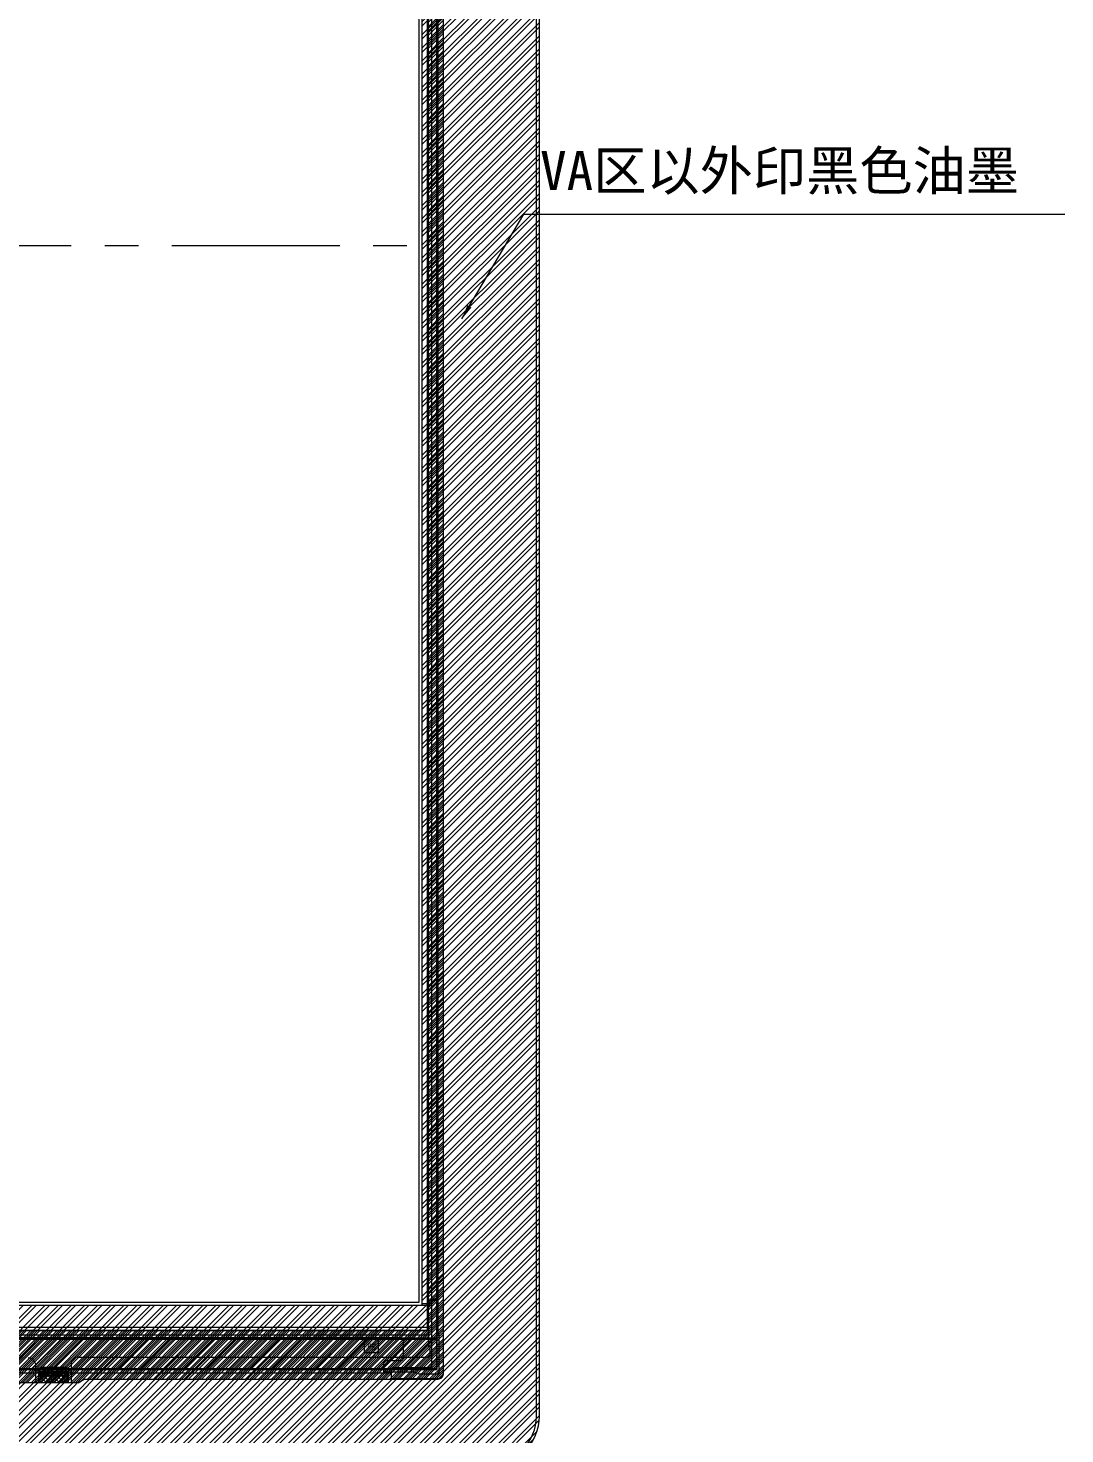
# Model space of a CAD drawing. Header units: millimetres. Extents: x 1065 to 1969, y -17351 to -16712.
# Drawn here: x 1433.5 to 1539.7, y -17109.2 to -16965.1 of the extents above; entities that cross this region are included whole.
import ezdxf
from ezdxf.enums import TextEntityAlignment as Align

# ---------------------------------------------------------------- set-up
doc = ezdxf.new("R2010")
doc.units = ezdxf.units.MM
doc.linetypes.add('CENTER', pattern=[50.8, 31.75, -6.35, 6.35, -6.35])
doc.layers.get('0').update_dxf_attribs({"lineweight": 20})
doc.layers.add('_', color=7, linetype='Continuous')
doc.layers.add('鐵框', color=152, linetype='Continuous')
for name, color, linetype, lineweight in [('aa.drawing', 8, 'Continuous', 100), ('bl', 7, 'Continuous', 25), ('chip_btm.drawing', 9, 'Continuous', 100), ('chip_top.drawing', 3, 'Continuous', 100), ('DIM', 3, 'Continuous', 20), ('FPC', 1, 'Continuous', 13), ('GE.drawing', 6, 'Continuous', 100), ('text.drawing', 1, 'Continuous', 100), ('下扩散', 201, 'Continuous', 13)]:
    doc.layers.add(name, color=color, linetype=linetype, lineweight=lineweight)
doc.styles.add('ROMANS', font='ROMANS.shx')
doc.styles.add('宋体', font='')
doc.styles.get('宋体').set_extended_font_data('SimSun')
doc.dimstyles.new('DIM', dxfattribs={"dimtxt": 2, "dimasz": 1.5, "dimexe": 0.5, "dimexo": 0.5, "dimgap": 0.5, "dimtad": 0, "dimzin": 9, "dimdsep": 46, "dimtxsty": 'ROMANS', "dimcen": 0, "dimclrd": 3, "dimclre": 3, "dimclrt": 2, "dimadec": 0, "dimazin": 0, "dimtp": 0.01, "dimtm": 0.01, "dimtfac": 0.8, "dimtmove": 0, "dimatfit": 3, "dimfxl": 1, "dimtolj": 1, "dimlwd": 18, "dimlwe": 18, "dimarcsym": 0})

# ---------------------------------------------------------------- blocks, each defined once
blk = doc.blocks.new('*u17')
at = {"color": 2, "lineweight": 5}
blk.add_lwpolyline([(-137.98, 90.18), (-0.98, 90.18), (-0.98, -130.22), (-137.98, -130.22)], close=True, dxfattribs=at)
at = {"color": 4, "lineweight": 5}
for points, const_width in [([(-6.7, -132.52), (-6.7, -130.22)], 1.2), ([(-13.27, -130.67), (-7.27, -130.67)], 0.9)]:
    blk.add_lwpolyline(points, dxfattribs=dict(at, const_width=const_width))
at = {"layer": 'aa.drawing', "color": 1, "linetype": 'CENTER', "lineweight": 5, "ltscale": 0.54144}
blk.add_line((-137.16, -19.03), (-1.8, -19.03), dxfattribs=at)
at = {"layer": 'aa.drawing', "color": 1, "linetype": 'Continuous', "lineweight": 5}
blk.add_lwpolyline([(-137.16, -127.32), (-1.8, -127.32), (-1.8, 89.26), (-137.16, 89.26)], close=True, dxfattribs=at)
at = {"layer": 'chip_btm.drawing', "color": 4, "linetype": 'Continuous', "lineweight": 5}
blk.add_lwpolyline([(-138.96, -134.12), (0, -134.12), (0, 91.06), (-138.96, 91.06)], close=True, dxfattribs=at)
at = {"layer": 'chip_top.drawing', "color": 125, "linetype": 'Continuous', "lineweight": 5}
blk.add_lwpolyline([(-138.96, -131.12), (0, -131.12), (0, 91.06), (-138.96, 91.06)], close=True, dxfattribs=at)
blk.add_lwpolyline([(-138.96, -131.12), (0, -131.12), (0, 91.06), (-138.96, 91.06)], close=True, dxfattribs=at)
at = {"layer": 'chip_top.drawing', "color": 4, "linetype": 'Continuous', "lineweight": 5}
blk.add_lwpolyline([(-138.96, -131.12), (0, -131.12), (0, 91.06), (-138.96, 91.06)], close=True, dxfattribs=at)
at = {"layer": 'GE.drawing', "color": 4, "linetype": 'Continuous', "lineweight": 5}
blk.add_lwpolyline([(-7.35, -132.52), (-7.4, -132.47), (-7.4, -131.17), (-7.35, -131.12), (-6.05, -131.12), (-6, -131.17), (-6, -132.47), (-6.05, -132.52)], close=True, dxfattribs=at)
at = {"layer": 'text.drawing', "color": 4, "linetype": 'Continuous', "lineweight": 5, "style": '宋体'}
blk.add_text('Ag', height=0.6, dxfattribs=at).set_placement((-6.67, -131.73), align=Align.MIDDLE_CENTER)

msp = doc.modelspace()

# ---------------------------------------------------------------- hatches: boundary and pattern name
h = msp.add_hatch()
h.set_pattern_fill('ANSI32', color=8, scale=0.1)
h.set_pattern_definition([(45, (-455.9367, 11.4647), (-0.67351921, 0.67351921), []), (45, (-455.4877, 11.4647), (-0.67351921, 0.67351921), [])])
h.paths.add_polyline_path([(1485.871, -16867.397, 0.4142136), (1480.871, -16862.397), (1330.871, -16862.397, 0.4142136), (1325.871, -16867.397), (1325.871, -17107.397, 0.4142136), (1330.871, -17112.397), (1480.871, -17112.397, 0.4142136), (1485.871, -17107.397)])
h.paths.add_polyline_path([(1473.871, -17095.997), (1337.871, -17095.997), (1337.871, -16878.797), (1473.871, -16878.797)], flags=16)
at = {"lineweight": 5}
h = msp.add_hatch(dxfattribs=at)
h.set_pattern_fill('ANSI31', color=5, scale=0.1)
h.set_pattern_definition([(45, (-478.47855, 802.74867), (-0.224506403, 0.224506403), [])])
h.paths.add_polyline_path([(1438.608, -17103.965), (1439.21, -17103.569), (1475.501, -17103.569, 0.4142136), (1476.031, -17103.039), (1476.031, -16877.159, 0.4142136), (1475.501, -16876.629), (1336.241, -16876.629, 0.4142136), (1335.711, -16877.159), (1335.711, -17103.039, 0.4142136), (1336.241, -17103.569), (1341.071, -17103.569), (1386.871, -17103.569), (1387.473, -17103.965)])
h.paths.add_polyline_path([(1337.321, -17098.639), (1337.321, -16878.139), (1474.421, -16878.139), (1474.421, -17098.639)], flags=16)
at = {"layer": 'DIM'}
h = msp.add_hatch(dxfattribs=at)
h.set_pattern_fill('ANSI31', color=2, scale=0.5, style=0)
h.set_pattern_definition([(45, (-2821.6551, -8246.8216), (-1.12253202, 1.12253202), [])])
h.paths.add_polyline_path([(1475.381, -17102.585), (1475.381, -17099.335), (1336.361, -17099.335), (1336.361, -17102.585)])
at = {"layer": 'FPC'}
h = msp.add_hatch(dxfattribs=at)
h.set_pattern_fill('ANSI37', color=256, scale=0.1, style=0)
h.set_pattern_definition([(45, (-940.6642, -20729.0084), (-0.224506403, 0.224506403), []), (135, (-940.6642, -20729.0084), (-0.224506403, -0.224506403), [])])
edge = h.paths.add_edge_path()
edge.add_line((1434.569, -17103.935), (1437.569, -17103.935))
edge.add_line((1437.569, -17103.935), (1437.569, -17102.561))
edge.add_arc((1437.369, -17102.561), 0.2, 0, 90)
edge.add_line((1437.369, -17102.361), (1434.769, -17102.361))
edge.add_arc((1434.769, -17102.561), 0.2, 90, 180)
edge.add_line((1434.569, -17102.561), (1434.569, -17103.935))

# ---------------------------------------------------------------- linework, layer by layer
at = {"color": 5}
for p, q in [((1473.851, -17095.835), (1474.651, -17095.835)), ((1473.851, -17095.985), (1474.801, -17095.985)), ((1474.651, -17095.335), (1475.381, -17095.335)), ((1474.651, -17095.335), (1474.651, -17095.835)), ((1474.801, -17095.485), (1475.381, -17095.485)), ((1474.801, -17095.485), (1474.801, -17095.985))]:
    msp.add_line(p, q, dxfattribs=at)
at = {"color": 5, "lineweight": 5}
for q in [(1387.473, -17103.965), (1439.21, -17103.569)]:
    msp.add_line((1438.608, -17103.965), q, dxfattribs=at)
at = {"color": 30, "lineweight": 5}
msp.add_line((1434.269, -17103.935), (1437.869, -17103.935), dxfattribs=at)
at = {"color": 8}
msp.add_lwpolyline([(1330.871, -17112.397), (1480.871, -17112.397, 0.4142136), (1485.871, -17107.397), (1485.871, -16867.397, 0.4142136), (1480.871, -16862.397), (1330.871, -16862.397, 0.4142136), (1325.871, -16867.397), (1325.871, -17107.397, 0.4142136)], format="xyb", close=True, dxfattribs=at)
at = {"color": 2}
msp.add_lwpolyline([(1485.571, -16868.728), (1485.571, -16867.397, 0.4142136), (1480.871, -16862.697), (1330.871, -16862.697, 0.4142136), (1326.171, -16867.397), (1326.171, -17107.397, 0.4142136), (1330.871, -17112.097), (1480.871, -17112.097, 0.4142136), (1485.571, -17107.397), (1485.571, -16874.728, -0.4142136), (1486.071, -16874.228), (1490.071, -16874.228, 0.4142136), (1490.571, -16873.728), (1490.571, -16869.728, 0.4142136), (1490.071, -16869.228), (1486.071, -16869.228, -0.4142136)], format="xyb", close=True, dxfattribs=at)
at = {"color": 5, "lineweight": 5}
msp.add_lwpolyline([(1337.321, -16878.139), (1474.421, -16878.139), (1474.421, -17098.639), (1337.321, -17098.639)], close=True, dxfattribs=at)
at = {"color": 8}
msp.add_lwpolyline([(1337.871, -17095.997), (1473.871, -17095.997), (1473.871, -16878.797), (1337.871, -16878.797)], close=True, dxfattribs=at)
at = {"color": 251, "true_color": 0x636466}
msp.add_lwpolyline([(1337.871, -17095.997), (1473.871, -17095.997), (1473.871, -16878.797), (1337.871, -16878.797)], close=True, dxfattribs=at)
at = {"color": 5}
for points in [[(1475.381, -17095.335), (1475.381, -16879.459)], [(1336.361, -17095.485), (1336.361, -17102.585), (1475.381, -17102.585), (1475.381, -17095.485)]]:
    msp.add_lwpolyline(points, dxfattribs=at)
at = {"layer": '_', "color": 142, "linetype": 'Continuous', "lineweight": 0}
for p, q in [((1471.701, -17099.335), (1340.041, -17099.335)), ((1471.901, -17099.535), (1471.901, -17101.485)), ((1471.701, -17101.685), (1470.101, -17101.685)), ((1341.041, -17102.935), (1470.701, -17102.935)), ((1469.901, -17101.885), (1469.901, -17102.935)), ((1469.901, -17101.885), (1469.901, -17102.935)), ((1469.901, -17102.835), (1470.701, -17102.835))]:
    msp.add_line(p, q, dxfattribs=at)
for centre, start, end in [((1471.701, -17099.535), 0, 90), ((1470.101, -17101.885), 90, 180), ((1471.701, -17101.485), 270, 360)]:
    msp.add_arc(centre, 0.2, start, end, dxfattribs=at)
at = {"layer": 'bl', "color": 0, "lineweight": 5}
for p, q in [((1474.801, -16877.859), (1474.801, -17102.385)), ((1470.701, -17102.835), (1470.701, -17102.585)), ((1470.901, -17102.385), (1474.801, -17102.385))]:
    msp.add_line(p, q, dxfattribs=at)
at = {"layer": 'bl', "color": 2, "lineweight": 5}
msp.add_line((1336.361, -17099.335), (1475.381, -17099.335), dxfattribs=at)
at = {"layer": 'bl', "color": 0, "lineweight": 5}
msp.add_lwpolyline([(1476.001, -16877.159), (1476.001, -17103.039, -0.4142136), (1475.501, -17103.539), (1470.701, -17103.539), (1470.701, -17102.835), (1473.001, -17102.835), (1473.501, -17103.035), (1475.601, -17103.035), (1475.601, -17099.089), (1475.501, -17098.83), (1475.501, -16879.314)], format="xyb", dxfattribs=at)
at = {"layer": 'bl', "color": 5, "lineweight": 0}
for points in [[(1473.851, -17095.835), (1473.851, -16878.959), (1474.651, -16878.959)], [(1337.891, -17095.985), (1473.851, -17095.985)]]:
    msp.add_lwpolyline(points, dxfattribs=at)
at = {"layer": 'bl', "color": 0, "lineweight": 5}
msp.add_arc((1470.901, -17102.585), 0.2, 90, 180, dxfattribs=at)
at = {"layer": 'FPC'}
for p, q in [((1474.501, -17098.269), (1337.241, -17098.269)), ((1474.501, -17098.269), (1474.501, -17100.159)), ((1474.477, -17100.159), (1474.627, -17100.159)), ((1474.647, -17100.159), (1474.647, -17101.109)), ((1438.669, -17101.309), (1474.447, -17101.309)), ((1434.269, -17103.935), (1434.269, -17102.209)), ((1437.869, -17102.109), (1437.869, -17103.935))]:
    msp.add_line(p, q, dxfattribs=at)
msp.add_lwpolyline([(1434.569, -17103.935), (1434.569, -17102.561, -0.4142136), (1434.769, -17102.361), (1437.369, -17102.361, -0.4142136), (1437.569, -17102.561), (1437.569, -17103.935)], format="xyb", dxfattribs=at)
for points in [[(1434.569, -17102.635), (1437.569, -17102.635), (1437.569, -17102.835), (1434.569, -17102.835)], [(1434.569, -17103.035), (1437.569, -17103.035), (1437.569, -17103.235), (1434.569, -17103.235)]]:
    msp.add_lwpolyline(points, close=True, dxfattribs=at)
for centre, radius, start, end in [((1433.469, -17102.209), 0.8, 0, 90), ((1438.669, -17102.109), 0.8, 90, 180), ((1474.447, -17101.109), 0.2, 270, 0)]:
    msp.add_arc(centre, radius, start, end, dxfattribs=at)
at = {"layer": '下扩散'}
msp.add_lwpolyline([(1474.501, -16878.159), (1337.241, -16878.159), (1337.241, -17099.035), (1474.501, -17099.035)], close=True, dxfattribs=at)
at = {"layer": '鐵框', "color": 5, "lineweight": 0}
msp.add_lwpolyline([(1439.21, -17103.569), (1475.501, -17103.569, 0.4142136), (1476.031, -17103.039), (1476.031, -16877.159, 0.4142136), (1475.501, -16876.629), (1336.241, -16876.629, 0.4142136), (1335.711, -16877.159), (1335.711, -17103.039, 0.4142136), (1336.241, -17103.569), (1341.071, -17103.569)], format="xyb", dxfattribs=at)

# ---------------------------------------------------------------- block references
at = {"lineweight": 5}
msp.add_blockref('*u17', (1475.351, -16968.366), dxfattribs=at)

# ---------------------------------------------------------------- texts
at = {"color": 7, "lineweight": 5, "insert": (1485.942, -16977.71), "char_height": 4, "attachment_point": 1, "style": '宋体'}
msp.add_mtext_dynamic_manual_height_columns('VA区以外印黑色油墨', width=80.94619, gutter_width=15, heights=[0], dxfattribs=at)

# ---------------------------------------------------------------- leaders
at = {"lineweight": 5}
msp.add_leader([(1477.934, -16994.91), (1484.278, -16984.158), (1539.733, -16984.158)], dimstyle='DIM', override={"dimtxt": 4, "dimgap": 0.5, "dimtad": 0, "dimfxl": 0.8}, dxfattribs=at)

doc.saveas('drawing.dxf')
